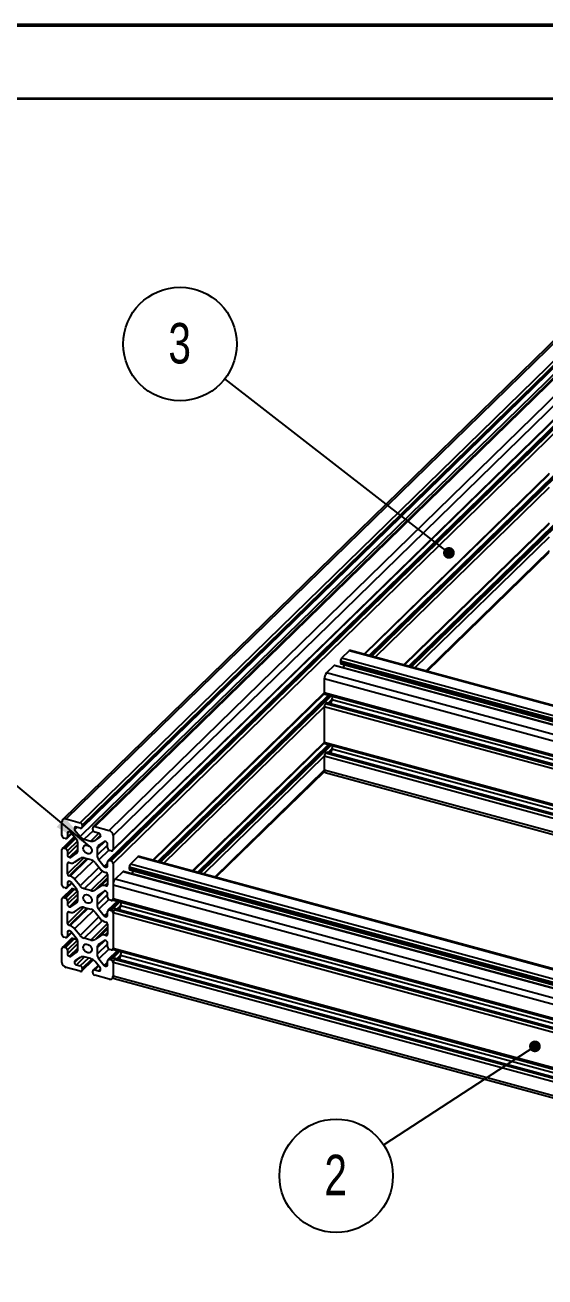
# Model space of a CAD drawing. Header units: millimetres. Extents: x 0 to 279, y 0 to 216.
# Drawn here: x 98.4 to 143.4, y 107.5 to 215.9 of the extents above; entities that cross this region are included whole.
import ezdxf

# ---------------------------------------------------------------- set-up
doc = ezdxf.new("R2010")
doc.units = ezdxf.units.MM
doc.layers.add('DIM', color=1, linetype='Continuous')
doc.layers.add('PAGE_BORDER', color=7, linetype='Continuous')
doc.styles.add('SLDTEXTSTYLE0', font='TXT', dxfattribs={"width": 0.75})
doc.dimstyles.new('SLDDIMSTYLE0', dxfattribs={"dimtxt": 0.18, "dimasz": 1.016, "dimexe": 0, "dimexo": 0.0625, "dimgap": 0, "dimtad": 0, "dimtih": 1, "dimtoh": 1, "dimdec": 0, "dimrnd": 1e-09, "dimzin": 0, "dimdsep": 46, "dimtxsty": 'Standard', "dimblk1": 'DOT', "dimblk2": 'DOT', "dimsah": 1, "dimcen": 0.09, "dimadec": 0, "dimazin": 0, "dimtfac": 1.016, "dimtdec": 0, "dimtofl": 0, "dimtmove": 0, "dimatfit": 3, "dimldrblk": 'DOT', "dimfxl": 0, "dimfrac": 2, "dimtolj": 1, "dimtzin": 0, "dimarcsym": 0})
doc.dimstyles.new('SLDDIMSTYLE1', dxfattribs={"dimtxt": 0.18, "dimasz": 3.302, "dimexe": 0, "dimexo": 0.0625, "dimgap": 0, "dimtad": 0, "dimtih": 1, "dimtoh": 1, "dimdec": 0, "dimrnd": 1e-09, "dimzin": 0, "dimdsep": 46, "dimtxsty": 'Standard', "dimsah": 1, "dimcen": 0.09, "dimadec": 0, "dimazin": 0, "dimtfac": 3.302, "dimtdec": 0, "dimtofl": 0, "dimtmove": 0, "dimatfit": 3, "dimfxl": 0, "dimfrac": 2, "dimtolj": 1, "dimtzin": 0, "dimarcsym": 0})

# ---------------------------------------------------------------- blocks, each defined once
blk = doc.blocks.new('SW_NOTE_0')
at = {"layer": 'DIM', "color": 0}
blk.add_circle((-3.88, 3.01), 4.91, dxfattribs=at)
at = {"layer": 'DIM', "color": 0, "insert": (-3.91, 4.83), "char_height": 3.5, "attachment_point": 2, "style": 'SLDTEXTSTYLE0'}
blk.add_mtext('3', dxfattribs=at)
blk = doc.blocks.new('_DOT')
at = {"color": 0, "linetype": 'ByBlock', "lineweight": -2}
blk.add_line((-0.5, 0), (-1, 0), dxfattribs=at)
at = {"color": 0, "linetype": 'ByBlock', "const_width": 0.5}
blk.add_lwpolyline([(-0.25, 0, 1), (0.25, 0, 1)], format="xyb", close=True, dxfattribs=at)
blk = doc.blocks.new('SW_NOTE_2')
at = {"layer": 'DIM', "color": 0}
blk.add_circle((-4.11, -2.68), 4.91, dxfattribs=at)
at = {"layer": 'DIM', "color": 0, "insert": (-4.15, -0.86), "char_height": 3.5, "attachment_point": 2, "style": 'SLDTEXTSTYLE0'}
blk.add_mtext('2', dxfattribs=at)

msp = doc.modelspace()

# ---------------------------------------------------------------- linework, layer by layer
at = {"color": 7, "linetype": 'Continuous', "lineweight": 50}
msp.add_line((0, 215.9), (279.4, 215.9), dxfattribs=at)
at = {"color": 7, "linetype": 'Continuous', "lineweight": 25}
for p, q in [((159.99023, 204.05923), (101.6533, 147.12061)), ((160.267, 204.11532), (101.93008, 147.17669)), ((161.50518, 203.7788), (103.16826, 146.84018)), ((103.30534, 146.4053), (161.64226, 203.34392)), ((161.67875, 203.56341), (103.34183, 146.62479)), ((161.67875, 203.43719), (103.34183, 146.49857)), ((162.61293, 203.41271), (104.276, 146.47409)), ((162.75, 203.44049), (104.41308, 146.50186)), ((163.98819, 203.10398), (105.65126, 146.16535)), ((161.47919, 202.59867), (103.14227, 145.66005)), ((164.33864, 202.66908), (106.00172, 145.73045)), ((164.03484, 200.51337), (105.69792, 143.57474)), ((105.96522, 144.43715), (164.30215, 201.37577)), ((164.33864, 201.46904), (106.00172, 144.53042)), ((163.89777, 200.48559), (105.56084, 143.54696)), ((164.16507, 200.47797), (105.82815, 143.53935)), ((164.33864, 200.26258), (106.00172, 143.32395)), ((127.76616, 161.42969), (143.73181, 177.01265)), ((144.09816, 176.87473), (128.16325, 161.32177)), ((131.20085, 160.49622), (143.73181, 172.72682)), ((144.09816, 172.5889), (131.59794, 160.3883)), ((133.17651, 159.95927), (143.73746, 170.26708)), ((126.42917, 161.72209), (125.77579, 161.08437)), ((218.30521, 136.82312), (126.53309, 161.76481)), ((125.11892, 160.44325), (124.46555, 159.80553)), ((216.96625, 135.51626), (125.17039, 160.46441)), ((125.6842, 160.82676), (125.6842, 160.70054)), ((125.72432, 160.60056), (217.19602, 135.74051)), ((126.00746, 160.52361), (125.91452, 160.26217)), ((124.28062, 159.28539), (124.28062, 158.08535)), ((109.48726, 143.58892), (124.28617, 158.03311)), ((124.65252, 157.89519), (109.88435, 143.481)), ((124.32074, 157.98536), (214.79448, 133.39654)), ((124.44093, 157.20357), (124.37221, 157.1365)), ((214.2223, 132.83807), (124.4924, 157.22474)), ((124.927, 157.48458), (124.80446, 157.13992)), ((124.28062, 156.87889), (124.28062, 153.79951)), ((112.92195, 142.65545), (124.28617, 153.74727)), ((124.65252, 153.60936), (113.31904, 142.54753)), ((124.32074, 153.69953), (211.35979, 130.04418)), ((124.44093, 152.91774), (124.37221, 152.85066)), ((210.78761, 129.48571), (124.4924, 152.9389)), ((124.927, 153.19875), (124.80446, 152.85409)), ((124.28062, 152.59305), (124.28062, 151.39302)), ((114.89761, 142.1185), (124.29182, 151.28754)), ((124.36162, 151.19113), (209.35846, 128.09081)), ((101.57962, 145.73225), (101.57962, 146.93228)), ((101.93008, 147.17669), (103.16826, 146.84018)), ((102.65364, 146.34916), (102.65364, 146.30015)), ((103.16826, 146.37752), (102.82721, 146.47021)), ((103.34183, 146.62479), (103.34183, 146.49857)), ((104.23951, 146.2546), (104.23951, 146.38081)), ((104.41308, 146.50186), (105.65126, 146.16535)), ((102.64467, 145.62295), (101.61612, 144.61906)), ((101.88342, 145.48146), (101.75319, 145.51686)), ((102.0205, 145.50924), (102.42117, 145.90031)), ((102.05699, 145.93306), (102.05699, 145.60251)), ((102.28113, 146.04036), (102.23056, 146.0541)), ((102.80456, 145.42453), (102.34054, 146.00036)), ((102.67825, 146.23588), (103.14227, 145.66005)), ((103.51358, 145.41007), (104.06776, 145.25945)), ((104.75413, 145.94651), (104.41308, 146.03921)), ((104.43907, 145.3076), (104.90309, 145.63121)), ((104.9277, 145.68211), (104.9277, 145.73112)), ((106.00172, 145.73045), (106.00172, 144.53042)), ((101.57962, 141.44641), (101.57962, 144.52578)), ((101.75319, 144.64683), (101.88342, 144.61144)), ((102.05699, 144.39605), (102.05699, 144.0655)), ((102.34054, 143.84407), (102.80456, 144.16768)), ((102.95837, 144.48575), (102.95837, 145.02285)), ((104.62297, 144.57045), (104.62297, 144.03335)), ((105.2408, 145.21213), (104.77678, 144.88852)), ((105.35078, 145.20609), (105.30021, 145.21984)), ((105.52435, 144.66016), (105.52435, 144.9907)), ((105.82815, 144.40937), (105.69792, 144.44476)), ((102.05721, 142.41432), (102.05721, 143.29828)), ((102.19761, 143.39619), (102.28113, 143.37349)), ((102.23056, 143.85011), (102.28113, 143.83637)), ((102.67825, 143.42499), (103.14227, 143.7486)), ((103.51358, 143.79675), (104.06776, 143.64614)), ((104.43907, 143.39615), (104.90309, 142.82033)), ((104.77678, 143.63167), (105.2408, 143.05584)), ((105.52435, 143.12315), (105.52435, 143.45369)), ((105.69792, 143.57474), (105.82815, 143.53935)), ((106.00172, 143.32395), (106.00172, 140.24458)), ((108.15026, 143.88132), (107.49689, 143.24361)), ((201.07666, 118.69688), (108.25419, 143.92404)), ((102.28113, 142.21739), (102.19761, 142.24009)), ((105.30021, 143.01585), (105.35078, 143.0021)), ((105.30021, 142.55298), (105.38373, 142.53028)), ((105.52413, 142.35604), (105.52413, 141.47209)), ((106.84002, 142.60248), (106.18664, 141.96476)), ((201.07666, 117.02612), (106.89149, 142.62364)), ((107.4053, 142.98599), (107.4053, 142.85977)), ((107.44542, 142.75979), (201.07666, 117.31282)), ((107.72856, 142.68284), (107.63561, 142.4214)), ((102.40393, 141.10215), (101.61612, 140.33322)), ((101.88342, 141.19563), (101.75319, 141.23102)), ((102.5178, 141.10728), (101.75319, 140.361)), ((102.64803, 141.07188), (101.88342, 140.3256)), ((102.0205, 141.2234), (102.42117, 141.61447)), ((102.05699, 141.64722), (102.05699, 141.31667)), ((102.89217, 140.92537), (102.05699, 140.11021)), ((102.28113, 141.75452), (102.23056, 141.76827)), ((102.80456, 141.13869), (102.34054, 141.71452)), ((102.64803, 141.07188), (102.5178, 141.10728)), ((103.14227, 141.37421), (102.67825, 141.95004)), ((102.9338, 140.89754), (102.89217, 140.92537)), ((104.06776, 140.97362), (103.51358, 141.12423)), ((104.90309, 141.34538), (104.43907, 141.02177)), ((105.2408, 140.9263), (104.77678, 140.60269)), ((105.38373, 141.37417), (105.30021, 141.39687)), ((105.35078, 140.92025), (105.30021, 140.934)), ((201.07666, 115.60528), (106.00172, 141.44462)), ((106.00172, 141.44462), (106.00172, 140.24458)), ((101.57962, 137.16057), (101.57962, 140.23995)), ((101.75319, 140.361), (101.88342, 140.3256)), ((102.05699, 140.11021), (102.05699, 139.77967)), ((102.34054, 139.55823), (102.80456, 139.88184)), ((102.95837, 140.19992), (102.95837, 140.73702)), ((104.62297, 140.28461), (104.62297, 139.74751)), ((105.52435, 140.37432), (105.52435, 140.70486)), ((106.37362, 140.05442), (105.56084, 139.26113)), ((105.82815, 140.12353), (105.69792, 140.15893)), ((105.96522, 140.15131), (106.00726, 140.19234)), ((201.07666, 114.40525), (106.00172, 140.24458)), ((106.04184, 140.14459), (201.103, 114.30901)), ((102.05721, 138.12849), (102.05721, 139.01244)), ((102.19761, 139.11036), (102.28113, 139.08766)), ((102.23056, 139.56427), (102.28113, 139.55053)), ((102.67825, 139.13915), (103.14227, 139.46276)), ((103.51358, 139.51091), (104.06776, 139.3603)), ((104.43907, 139.11032), (104.90309, 138.53449)), ((104.77678, 139.34584), (105.2408, 138.77001)), ((105.30021, 138.73001), (105.35078, 138.71626)), ((105.52435, 138.83731), (105.52435, 139.16786)), ((105.69792, 139.2889), (105.82815, 139.25351)), ((106.00172, 139.03812), (106.00172, 135.95874)), ((201.07666, 113.19878), (106.00172, 139.03812)), ((106.16203, 139.3628), (106.0933, 139.29573)), ((201.16825, 113.4564), (106.0933, 139.29573)), ((201.23697, 113.52347), (106.16203, 139.3628)), ((201.28844, 113.54463), (106.21349, 139.38397)), ((106.6481, 139.64381), (106.52556, 139.29915)), ((102.28113, 137.93155), (102.19761, 137.95425)), ((103.14227, 137.08838), (102.67825, 137.6642)), ((105.30021, 138.26714), (105.38373, 138.24444)), ((105.52413, 138.07021), (105.52413, 137.18625)), ((102.40393, 136.81632), (101.61612, 136.04738)), ((101.88342, 136.90979), (101.75319, 136.94518)), ((102.5178, 136.82144), (101.75319, 136.07516)), ((102.64803, 136.78605), (101.88342, 136.03976)), ((102.0205, 136.93757), (102.42117, 137.32863)), ((102.05699, 137.36138), (102.05699, 137.03084)), ((102.89217, 136.63953), (102.05699, 135.82437)), ((102.28113, 137.46868), (102.23056, 137.48243)), ((102.80456, 136.85286), (102.34054, 137.42869)), ((102.64803, 136.78605), (102.5178, 136.82144)), ((102.9338, 136.6117), (102.89217, 136.63953)), ((104.06776, 136.68778), (103.51358, 136.83839)), ((104.90309, 137.05954), (104.43907, 136.73593)), ((105.2408, 136.64046), (104.77678, 136.31685)), ((105.38373, 137.08834), (105.30021, 137.11103)), ((105.35078, 136.63442), (105.30021, 136.64816)), ((101.57962, 134.75408), (101.57962, 135.95411)), ((101.75319, 136.07516), (101.88342, 136.03976)), ((102.05699, 135.82437), (102.05699, 135.49383)), ((102.34054, 135.2724), (102.80456, 135.59601)), ((102.95837, 135.91408), (102.95837, 136.45118)), ((104.62297, 135.99877), (104.62297, 135.46168)), ((105.52435, 136.08848), (105.52435, 136.41903)), ((106.37362, 135.76859), (105.56084, 134.97529)), ((105.82815, 135.8377), (105.69792, 135.87309)), ((105.96522, 135.86547), (106.00726, 135.9065)), ((201.07666, 110.11941), (106.00172, 135.95874)), ((106.04184, 135.85876), (201.103, 110.02317)), ((102.23056, 135.27844), (102.28113, 135.26469)), ((102.65364, 134.80242), (102.65364, 134.75341)), ((103.14227, 135.17693), (102.67825, 134.85332)), ((102.82721, 134.53801), (103.16826, 134.44532)), ((103.30534, 134.01044), (104.28689, 134.96847)), ((104.06776, 135.07446), (103.51358, 135.22508)), ((104.70344, 134.49642), (104.276, 134.07923)), ((104.90309, 134.24865), (104.43907, 134.82448)), ((104.77678, 135.06), (105.2408, 134.48417)), ((105.30021, 134.44417), (105.35078, 134.43043)), ((105.52435, 134.55147), (105.52435, 134.88202)), ((105.69792, 135.00307), (105.82815, 134.96767)), ((106.00172, 134.75228), (106.00172, 133.55225)), ((201.07666, 108.91295), (106.00172, 134.75228)), ((106.16203, 135.07697), (106.0933, 135.00989)), ((201.16825, 109.17056), (106.0933, 135.00989)), ((201.23697, 109.23763), (106.16203, 135.07697)), ((201.28844, 109.2588), (106.21349, 135.09813)), ((106.6481, 135.35798), (106.52556, 135.01332)), ((103.16826, 133.98267), (101.93008, 134.31918)), ((103.34183, 134.22993), (103.34183, 134.10371)), ((104.23951, 133.85974), (104.23951, 133.98596)), ((104.41308, 134.10701), (104.75413, 134.01432)), ((105.65126, 133.30784), (104.41308, 133.64435)), ((104.9277, 134.13536), (104.9277, 134.18438)), ((105.92804, 133.36392), (106.01292, 133.44677)), ((201.07666, 107.71291), (106.00172, 133.55225)), ((106.08272, 133.35036), (201.12984, 107.51859))]:
    msp.add_line(p, q, dxfattribs=at)
at = {"color": 8, "linetype": 'Continuous', "lineweight": 25}
for p, q in [((143.72626, 177.06489), (127.71996, 161.44225)), ((144.18312, 176.85164), (128.24821, 161.29868)), ((144.31335, 176.81625), (128.37844, 161.26329)), ((143.72626, 175.85843), (128.68682, 161.17948)), ((143.72626, 172.77906), (131.15464, 160.50877)), ((144.18312, 172.56581), (131.6829, 160.36521)), ((144.31335, 172.53041), (131.81313, 160.32981)), ((143.72626, 171.57259), (132.12151, 160.246)), ((143.72626, 170.37256), (133.08322, 159.98463)), ((218.24833, 136.76761), (126.42917, 161.72209)), ((216.93809, 135.48876), (125.11892, 160.44325)), ((217.36856, 135.90892), (125.6842, 160.82676)), ((217.26741, 135.81019), (125.6842, 160.70054)), ((217.59496, 136.12989), (125.77579, 161.08437)), ((216.28471, 134.85105), (124.46555, 159.80553)), ((215.82758, 134.40488), (124.28062, 159.28539)), ((124.28062, 158.08535), (109.44105, 143.60148)), ((124.73748, 157.8721), (109.96931, 143.45791)), ((124.86771, 157.83671), (110.09954, 143.42252)), ((214.86587, 133.46622), (124.28062, 158.08535)), ((214.19413, 132.81058), (124.44093, 157.20357)), ((124.93982, 157.52229), (124.60391, 157.19443)), ((214.5252, 133.13371), (124.927, 157.48458)), ((124.28062, 156.87889), (110.40792, 143.33871)), ((213.89901, 132.52253), (124.28062, 156.87889)), ((214.12541, 132.7435), (124.37221, 157.1365)), ((124.28062, 153.79951), (112.87574, 142.66801)), ((124.73748, 153.58627), (113.404, 142.52444)), ((124.86771, 153.55087), (113.53423, 142.48904)), ((211.43118, 130.11386), (124.28062, 153.79951)), ((210.69072, 129.39114), (124.37221, 152.85066)), ((210.75944, 129.45822), (124.44093, 152.91774)), ((124.93982, 153.23645), (124.60391, 152.90859)), ((211.09051, 129.78135), (124.927, 153.19875)), ((124.28062, 152.59305), (113.84261, 142.40523)), ((210.46432, 129.17017), (124.28062, 152.59305)), ((124.28062, 151.39302), (114.80432, 142.14386)), ((209.50261, 128.23151), (124.28062, 151.39302)), ((102.78426, 146.47665), (102.65364, 146.34916)), ((102.82774, 146.47007), (102.65364, 146.30015)), ((102.89849, 146.45084), (102.67825, 146.23588)), ((102.69249, 145.56361), (101.75319, 144.64683)), ((102.76579, 145.47265), (101.88342, 144.61144)), ((102.18761, 146.06054), (102.05699, 145.93306)), ((102.39516, 145.93258), (102.05699, 145.60251)), ((102.91605, 145.23452), (102.05699, 144.39605)), ((104.27103, 146.14936), (103.51358, 145.41007)), ((104.76747, 145.94239), (104.06776, 145.25945)), ((104.92127, 145.77824), (104.43907, 145.3076)), ((104.91594, 145.64376), (104.90309, 145.63121)), ((102.95837, 144.94527), (102.05699, 144.0655)), ((102.95837, 144.56048), (102.23056, 143.85011)), ((102.95837, 144.49736), (102.28113, 143.83637)), ((102.95668, 144.44543), (102.34054, 143.84407)), ((102.88489, 144.24609), (102.80456, 144.16768)), ((105.29046, 145.22194), (104.62297, 144.57045)), ((105.52435, 144.91312), (104.62297, 144.03335)), ((105.63746, 144.47173), (104.77678, 143.63167)), ((103.48154, 143.80451), (102.05721, 142.41432)), ((102.16287, 143.4014), (102.05721, 143.29828)), ((103.73175, 143.73746), (102.19761, 142.24009)), ((103.81527, 143.71476), (102.28113, 142.21739)), ((104.29862, 143.53157), (102.67825, 141.95004)), ((105.52435, 143.3326), (105.2408, 143.05584)), ((105.52435, 143.23462), (105.30021, 143.01585)), ((105.52435, 143.17151), (105.35078, 143.0021)), ((201.29172, 117.75218), (107.49689, 143.24361)), ((201.09022, 118.62223), (108.15026, 143.88132)), ((104.78017, 142.97286), (103.14227, 141.37421)), ((105.082, 142.65505), (103.51358, 141.12423)), ((105.51978, 142.39084), (104.06776, 140.97362)), ((105.52413, 142.08081), (104.43907, 141.02177)), ((201.07666, 116.99097), (106.84002, 142.60248)), ((201.08257, 117.52652), (107.4053, 142.98599)), ((201.07666, 117.40191), (107.4053, 142.85977)), ((102.18761, 141.77471), (102.05699, 141.64722)), ((102.39516, 141.64674), (102.05699, 141.31667)), ((105.29046, 140.9361), (104.62297, 140.28461)), ((105.52413, 141.95153), (104.90309, 141.34538)), ((105.52413, 141.61543), (105.30021, 141.39687)), ((105.52413, 141.51121), (105.38373, 141.37417)), ((201.07666, 116.17569), (106.18664, 141.96476)), ((102.95837, 140.65944), (102.05699, 139.77967)), ((102.95837, 140.27464), (102.23056, 139.56427)), ((102.95837, 140.21153), (102.28113, 139.55053)), ((102.95668, 140.1596), (102.34054, 139.55823)), ((102.88489, 139.96025), (102.80456, 139.88184)), ((105.52435, 140.62728), (104.62297, 139.74751)), ((105.63746, 140.18589), (104.77678, 139.34584)), ((106.45858, 140.03133), (105.69792, 139.2889)), ((106.58881, 139.99594), (105.82815, 139.25351)), ((103.48154, 139.51867), (102.05721, 138.12849)), ((102.16287, 139.11557), (102.05721, 139.01244)), ((103.73175, 139.45162), (102.19761, 137.95425)), ((103.81527, 139.42892), (102.28113, 137.93155)), ((104.29862, 139.24573), (102.67825, 137.6642)), ((105.52435, 139.04677), (105.2408, 138.77001)), ((105.52435, 138.94878), (105.30021, 138.73001)), ((105.52435, 138.88567), (105.35078, 138.71626)), ((106.66092, 139.68152), (106.32501, 139.35366)), ((201.65665, 113.82252), (106.6481, 139.64381)), ((104.78017, 138.68702), (103.14227, 137.08838)), ((105.082, 138.36921), (103.51358, 136.83839)), ((105.51978, 138.105), (104.06776, 136.68778)), ((105.52413, 137.79498), (104.43907, 136.73593)), ((105.52413, 137.66569), (104.90309, 137.05954)), ((102.18761, 137.48887), (102.05699, 137.36138)), ((102.39516, 137.36091), (102.05699, 137.03084)), ((105.29046, 136.65026), (104.62297, 135.99877)), ((105.52413, 137.32959), (105.30021, 137.11103)), ((105.52413, 137.22537), (105.38373, 137.08834)), ((102.95837, 136.3736), (102.05699, 135.49383)), ((102.95837, 135.9888), (102.23056, 135.27844)), ((102.95837, 135.92569), (102.28113, 135.26469)), ((102.95668, 135.87376), (102.34054, 135.2724)), ((102.88489, 135.67441), (102.80456, 135.59601)), ((105.52435, 136.34145), (104.62297, 135.46168)), ((105.63746, 135.90005), (104.77678, 135.06)), ((106.45858, 135.7455), (105.69792, 135.00307)), ((106.58881, 135.7101), (105.82815, 134.96767)), ((102.95063, 135.04328), (102.65364, 134.75341)), ((102.7747, 134.92058), (102.65364, 134.80242)), ((103.52732, 135.22134), (102.82721, 134.53801)), ((103.86837, 135.12865), (103.16826, 134.44532)), ((104.16908, 135.03736), (103.34183, 134.22993)), ((104.25198, 134.99205), (103.34183, 134.10371)), ((104.75125, 134.43708), (104.41308, 134.10701)), ((105.52435, 134.76093), (105.2408, 134.48417)), ((105.52435, 134.66294), (105.30021, 134.44417)), ((105.52435, 134.59983), (105.35078, 134.43043)), ((106.66092, 135.39568), (106.32501, 135.06782)), ((201.65665, 109.53669), (106.6481, 135.35798)), ((104.9277, 134.18372), (104.75413, 134.01432))]:
    msp.add_line(p, q, dxfattribs=at)
at = {"color": 7, "linetype": 'Continuous', "lineweight": 25, "flags": 128}
for points in [[(125.6842, 160.70054), (125.68596, 160.66944), (125.69118, 160.64297), (125.69964, 160.62215), (125.71103, 160.60778), (125.72432, 160.60056)], [(124.28062, 158.08535), (124.28238, 158.05425), (124.28759, 158.02778), (124.29605, 158.00696), (124.30744, 157.99258), (124.32074, 157.98536)], [(124.28062, 153.79951), (124.28238, 153.76841), (124.28759, 153.74194), (124.29605, 153.72112), (124.30744, 153.70675), (124.32074, 153.69953)], [(124.28062, 151.39302), (124.28417, 151.33022), (124.2947, 151.27678), (124.31178, 151.23474), (124.33478, 151.20571), (124.36162, 151.19113)], [(103.41479, 144.63026), (103.43516, 144.74301), (103.49405, 144.83247), (103.58508, 144.88895), (103.6984, 144.90633), (103.82171, 144.88272), (103.94166, 144.82068), (104.04525, 144.72693), (104.12124, 144.61164), (104.16142, 144.4873), (104.16142, 144.36738), (104.12124, 144.26487), (104.04525, 144.19089), (103.94166, 144.15345), (103.82171, 144.15661), (103.6984, 144.20003), (103.58508, 144.279), (103.49405, 144.38496), (103.43516, 144.50643), (103.41479, 144.63026)], [(107.4053, 142.85977), (107.40706, 142.82867), (107.41227, 142.8022), (107.42074, 142.78138), (107.43213, 142.76701), (107.44542, 142.75979)], [(103.41479, 140.34442), (103.43516, 140.45717), (103.49405, 140.54664), (103.58508, 140.60311), (103.6984, 140.62049), (103.82171, 140.59688), (103.94166, 140.53484), (104.04525, 140.4411), (104.12124, 140.32581), (104.16142, 140.20146), (104.16142, 140.08154), (104.12124, 139.97904), (104.04525, 139.90506), (103.94166, 139.86762), (103.82171, 139.87078), (103.6984, 139.91419), (103.58508, 139.99316), (103.49405, 140.09912), (103.43516, 140.2206), (103.41479, 140.34442)], [(106.00172, 140.24458), (106.00348, 140.21348), (106.00869, 140.18701), (106.01715, 140.16619), (106.02854, 140.15182), (106.04184, 140.14459)], [(103.41479, 136.05858), (103.43516, 136.17134), (103.49405, 136.2608), (103.58508, 136.31728), (103.6984, 136.33465), (103.82171, 136.31104), (103.94166, 136.24901), (104.04525, 136.15526), (104.12124, 136.03997), (104.16142, 135.91563), (104.16142, 135.7957), (104.12124, 135.6932), (104.04525, 135.61922), (103.94166, 135.58178), (103.82171, 135.58494), (103.6984, 135.62836), (103.58508, 135.70733), (103.49405, 135.81329), (103.43516, 135.93476), (103.41479, 136.05858)], [(106.00172, 135.95874), (106.00348, 135.92764), (106.00869, 135.90117), (106.01715, 135.88035), (106.02854, 135.86598), (106.04184, 135.85876)], [(106.00172, 133.55225), (106.00527, 133.48945), (106.01579, 133.43601), (106.03288, 133.39397), (106.05588, 133.36494), (106.08272, 133.35036)]]:
    msp.add_lwpolyline(points, dxfattribs=at)
at = {"color": 7, "linetype": 'Continuous', "lineweight": 25}
for centre, radius, start, end in [((126.51583, 161.65905), 0.10717, 80.73183, 143.9675277), ((125.16184, 160.41202), 0.05308, 80.73183, 143.9675277), ((126.08553, 160.82917), 0.40133, 140.5129436, 180.343437), ((125.09093, 159.29024), 0.81033, 140.5129436, 180.343437), ((124.48385, 157.17235), 0.05308, 80.73183, 143.9675277), ((123.57454, 157.96738), 1.43605, 340.3546761, 353.3276293), ((124.68194, 156.88129), 0.40133, 140.5129436, 180.343437), ((124.68194, 152.59546), 0.40133, 140.5129436, 180.343437), ((124.48385, 152.88652), 0.05308, 80.73183, 143.9675277), ((123.57454, 153.68154), 1.43605, 340.3546761, 353.3276293), ((101.83718, 146.93643), 0.25759, 68.862298, 180.9222551), ((102.7812, 146.35122), 0.12758, 68.862298, 180.9222551), ((103.1039, 146.61069), 0.23835, 3.3915623, 74.3338098), ((103.21427, 146.49651), 0.12758, 248.862298, 0.9222551), ((104.36707, 146.38287), 0.12758, 68.862298, 180.9222551), ((101.81755, 145.74635), 0.23835, 183.3915623, 254.3338098), ((101.92943, 145.60046), 0.12758, 248.862298, 0.9222551), ((102.18455, 145.93511), 0.12758, 68.862298, 180.9222551), ((102.24825, 145.92739), 0.11766, 38.3309586, 73.7698491), ((102.75838, 146.30341), 0.10479, 181.7826318, 220.1216832), ((102.30374, 145.00248), 0.65494, 1.7826318, 40.1216832), ((103.71912, 146.11612), 0.73536, 218.3309586, 253.7698491), ((104.20194, 145.68051), 0.44192, 252.3242526, 302.4526291), ((104.47744, 146.2687), 0.23835, 183.3915623, 254.3338098), ((104.68977, 145.71702), 0.23835, 3.3915623, 74.3338098), ((104.86743, 145.67985), 0.06031, 306.2483534, 2.1396735), ((105.52131, 145.70198), 0.48125, 3.3915623, 74.3338098), ((101.70719, 144.52784), 0.12758, 68.862298, 180.9222551), ((101.81906, 144.38195), 0.23835, 3.3915623, 74.3338098), ((102.58167, 144.47168), 0.37696, 306.2483534, 2.1396735), ((104.99967, 144.58452), 0.37696, 126.2483534, 182.1396735), ((105.27874, 145.15247), 0.07071, 72.3242526, 122.4526291), ((105.28642, 144.9766), 0.23835, 3.3915623, 74.3338098), ((105.76228, 144.67426), 0.23835, 183.3915623, 254.3338098), ((105.87415, 144.52836), 0.12758, 248.862298, 0.9222551), ((102.29492, 144.0796), 0.23835, 183.3915623, 254.3338098), ((102.1604, 143.29994), 0.1032, 68.862298, 180.9222551), ((102.3026, 143.90373), 0.07071, 252.3242526, 302.4526291), ((102.42464, 143.82381), 0.47263, 252.3242526, 302.4526291), ((103.3794, 143.37569), 0.44192, 72.3242526, 122.4526291), ((103.86223, 142.94008), 0.73536, 38.3309586, 73.7698491), ((105.2776, 144.05372), 0.65494, 181.7826318, 220.1216832), ((105.39679, 143.12109), 0.12758, 248.862298, 0.9222551), ((105.65191, 143.45575), 0.12758, 68.862298, 180.9222551), ((105.76379, 143.30985), 0.23835, 3.3915623, 74.3338098), ((107.80662, 142.9884), 0.40133, 140.5129436, 180.343437), ((108.23693, 143.81828), 0.10717, 80.73183, 143.9675277), ((102.24967, 142.42573), 0.1928, 183.3915623, 254.3338098), ((102.06132, 141.46228), 0.78645, 38.3309586, 73.7698491), ((105.52002, 143.30808), 0.78645, 218.3309586, 253.7698491), ((105.33309, 143.12881), 0.11766, 218.3309586, 253.7698491), ((105.33167, 142.34464), 0.1928, 3.3915623, 74.3338098), ((106.88294, 142.57125), 0.05308, 80.73183, 143.9675277), ((101.81755, 141.46051), 0.23835, 183.3915623, 254.3338098), ((101.92943, 141.31462), 0.12758, 248.862298, 0.9222551), ((102.18455, 141.64927), 0.12758, 68.862298, 180.9222551), ((102.24825, 141.64155), 0.11766, 38.3309586, 73.7698491), ((102.35499, 141.52782), 0.56231, 302.0321939, 319.7177949), ((102.30374, 140.71664), 0.65494, 1.7826318, 40.1216832), ((103.71912, 141.83029), 0.73536, 218.3309586, 253.7698491), ((104.20194, 141.39468), 0.44192, 252.3242526, 302.4526291), ((105.1567, 140.94656), 0.47263, 72.3242526, 122.4526291), ((105.27874, 140.86663), 0.07071, 72.3242526, 122.4526291), ((105.28642, 140.69076), 0.23835, 3.3915623, 74.3338098), ((105.42094, 141.47043), 0.1032, 248.862298, 0.9222551), ((106.81203, 141.44947), 0.81033, 140.5129436, 180.343437), ((101.70719, 140.242), 0.12758, 68.862298, 180.9222551), ((101.81906, 140.09611), 0.23835, 3.3915623, 74.3338098), ((102.58167, 140.18584), 0.37696, 306.2483534, 2.1396735), ((104.99967, 140.29869), 0.37696, 126.2483534, 182.1396735), ((105.76228, 140.38842), 0.23835, 183.3915623, 254.3338098), ((105.87415, 140.24253), 0.12758, 248.862298, 0.9222551), ((105.29564, 140.12661), 1.43605, 340.3546761, 353.3276293), ((102.29492, 139.79377), 0.23835, 183.3915623, 254.3338098), ((102.1604, 139.0141), 0.1032, 68.862298, 180.9222551), ((102.3026, 139.6179), 0.07071, 252.3242526, 302.4526291), ((102.42464, 139.53797), 0.47263, 252.3242526, 302.4526291), ((103.3794, 139.08985), 0.44192, 72.3242526, 122.4526291), ((103.86223, 138.65424), 0.73536, 38.3309586, 73.7698491), ((105.2776, 139.76789), 0.65494, 181.7826318, 220.1216832), ((105.33309, 138.84298), 0.11766, 218.3309586, 253.7698491), ((105.39679, 138.83526), 0.12758, 248.862298, 0.9222551), ((105.65191, 139.16991), 0.12758, 68.862298, 180.9222551), ((105.76379, 139.02402), 0.23835, 3.3915623, 74.3338098), ((106.40304, 139.04052), 0.40133, 140.5129436, 180.343437), ((106.20495, 139.33158), 0.05308, 80.73183, 143.9675277), ((102.24967, 138.13989), 0.1928, 183.3915623, 254.3338098), ((102.06132, 137.17644), 0.78645, 38.3309586, 73.7698491), ((105.52002, 139.02225), 0.78645, 218.3309586, 253.7698491), ((105.33167, 138.0588), 0.1928, 3.3915623, 74.3338098), ((101.81755, 137.17467), 0.23835, 183.3915623, 254.3338098), ((101.92943, 137.02878), 0.12758, 248.862298, 0.9222551), ((102.18455, 137.36344), 0.12758, 68.862298, 180.9222551), ((102.24825, 137.35571), 0.11766, 38.3309586, 73.7698491), ((102.35499, 137.24199), 0.56231, 302.0321939, 319.7177949), ((102.30374, 136.43081), 0.65494, 1.7826318, 40.1216832), ((103.71912, 137.54445), 0.73536, 218.3309586, 253.7698491), ((104.20194, 137.10884), 0.44192, 252.3242526, 302.4526291), ((105.1567, 136.66072), 0.47263, 72.3242526, 122.4526291), ((105.27874, 136.58079), 0.07071, 72.3242526, 122.4526291), ((105.28642, 136.40493), 0.23835, 3.3915623, 74.3338098), ((105.42094, 137.18459), 0.1032, 248.862298, 0.9222551), ((101.70719, 135.95616), 0.12758, 68.862298, 180.9222551), ((101.81906, 135.81027), 0.23835, 3.3915623, 74.3338098), ((102.29492, 135.50793), 0.23835, 183.3915623, 254.3338098), ((102.58167, 135.90001), 0.37696, 306.2483534, 2.1396735), ((104.99967, 136.01285), 0.37696, 126.2483534, 182.1396735), ((105.76228, 136.10258), 0.23835, 183.3915623, 254.3338098), ((105.87415, 135.95669), 0.12758, 248.862298, 0.9222551), ((105.29564, 135.84077), 1.43605, 340.3546761, 353.3276293), ((102.06003, 134.78255), 0.48125, 183.3915623, 254.3338098), ((102.3026, 135.33206), 0.07071, 252.3242526, 302.4526291), ((102.71391, 134.80468), 0.06031, 126.2483534, 182.1396735), ((102.89157, 134.76751), 0.23835, 183.3915623, 254.3338098), ((103.3794, 134.80402), 0.44192, 72.3242526, 122.4526291), ((103.1039, 134.21583), 0.23835, 3.3915623, 74.3338098), ((103.86223, 134.36841), 0.73536, 38.3309586, 73.7698491), ((105.2776, 135.48205), 0.65494, 181.7826318, 220.1216832), ((105.33309, 134.55714), 0.11766, 218.3309586, 253.7698491), ((105.39679, 134.54942), 0.12758, 248.862298, 0.9222551), ((105.65191, 134.88407), 0.12758, 68.862298, 180.9222551), ((105.76379, 134.73818), 0.23835, 3.3915623, 74.3338098), ((106.40304, 134.75469), 0.40133, 140.5129436, 180.343437), ((106.20495, 135.04575), 0.05308, 80.73183, 143.9675277), ((103.21427, 134.10166), 0.12758, 248.862298, 0.9222551), ((104.36707, 133.98801), 0.12758, 68.862298, 180.9222551), ((104.47744, 133.87384), 0.23835, 183.3915623, 254.3338098), ((104.80014, 134.13331), 0.12758, 248.862298, 0.9222551), ((104.82296, 134.18112), 0.10479, 1.7826318, 40.1216832), ((105.74416, 133.5481), 0.25759, 248.862298, 0.9222551)]:
    msp.add_arc(centre, radius, start, end, dxfattribs=at)
for points, knots in [([(102.5178, 141.10728), (102.50938, 141.10935), (102.49229, 141.11357), (102.46905, 141.11646), (102.44821, 141.11688), (102.43046, 141.11483), (102.41633, 141.11047), (102.4075, 141.10597), (102.40487, 141.10264), (102.40424, 141.10185)], [0, 0, 0, 0, 0.154202984, 0.313092781, 0.467253907, 0.625608224, 0.785649138, 0.949431266, 1, 1, 1, 1]), ([(102.89217, 140.92537), (102.88246, 140.93389), (102.87048, 140.94425), (102.84009, 140.96882), (102.82201, 140.98275), (102.78966, 141.00484), (102.77825, 141.01222), (102.75413, 141.02668), (102.74122, 141.03387), (102.70205, 141.05359), (102.67434, 141.06473), (102.64803, 141.07188)], [0, 0, 0, 0, 0.25, 0.25, 0.5, 0.5, 0.625, 0.625, 0.75, 0.75, 1, 1, 1, 1]), ([(102.5178, 136.82144), (102.50938, 136.82352), (102.49229, 136.82773), (102.46905, 136.83062), (102.44821, 136.83104), (102.43046, 136.82899), (102.41633, 136.82464), (102.4075, 136.82014), (102.40487, 136.8168), (102.40424, 136.81601)], [0, 0, 0, 0, 0.154202984, 0.313092781, 0.467253907, 0.625608224, 0.785649138, 0.949431266, 1, 1, 1, 1]), ([(102.89217, 136.63953), (102.88246, 136.64805), (102.87048, 136.65842), (102.84009, 136.68298), (102.82201, 136.69692), (102.78966, 136.719), (102.77825, 136.72638), (102.75413, 136.74085), (102.74122, 136.74803), (102.70205, 136.76775), (102.67434, 136.7789), (102.64803, 136.78605)], [0, 0, 0, 0, 0.25, 0.25, 0.5, 0.5, 0.625, 0.625, 0.75, 0.75, 1, 1, 1, 1])]:
    msp.add_open_spline(points, degree=3, knots=knots, dxfattribs=at)
at = {"layer": 'PAGE_BORDER', "lineweight": 35}
msp.add_line((6.35, 209.55), (273.05, 209.55), dxfattribs=at)

# ---------------------------------------------------------------- block references
at = {"layer": 'DIM'}
for name, p in [('SW_NOTE_0', (115.67549, 185.27377)), ('SW_NOTE_2', (129.41523, 118.9578))]:
    msp.add_blockref(name, p, dxfattribs=at)

# ---------------------------------------------------------------- leaders
for points, dimstyle in [([(135.05824, 170.20144), (115.67549, 185.27377)], 'SLDDIMSTYLE0'), ([(104.00396, 144.7701), (81.38119, 163.61601)], 'SLDDIMSTYLE1'), ([(142.50213, 127.48229), (129.41523, 118.9578)], 'SLDDIMSTYLE0')]:
    msp.add_leader(points, dimstyle=dimstyle, dxfattribs=at)

doc.saveas('drawing.dxf')
